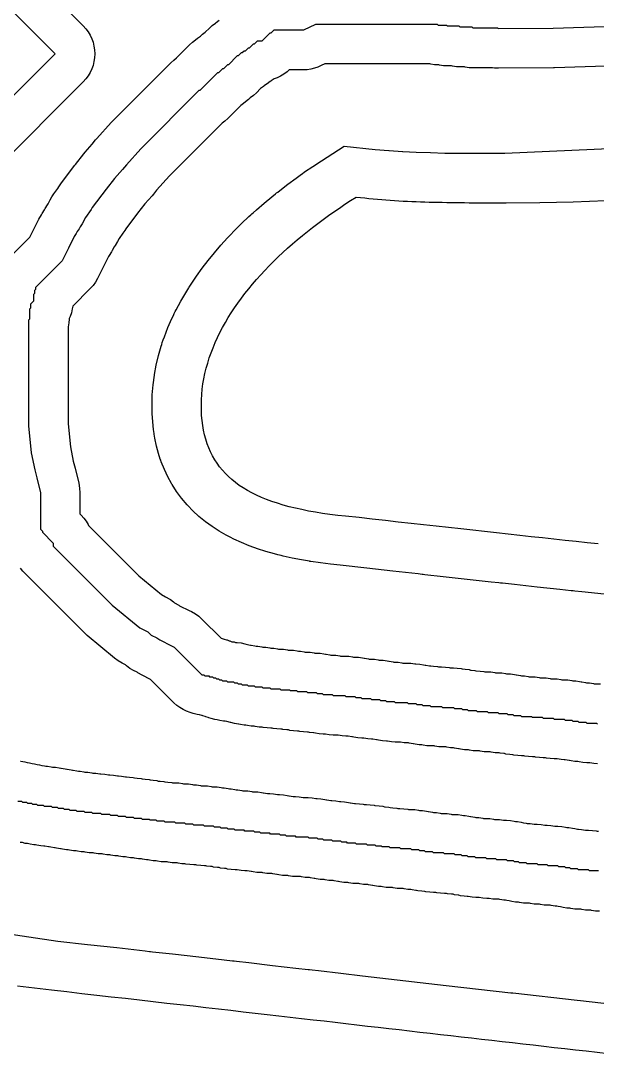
# Model space of a CAD drawing. Header units: millimetres. Extents: x 0 to 1800, y 0 to 406.
# Drawn here: x 1624.6 to 1683, y 34.2 to 138.8 of the extents above; entities that cross this region are included whole.
import ezdxf

# ---------------------------------------------------------------- set-up
doc = ezdxf.new("R2010")
doc.units = ezdxf.units.MM
for name, color, linetype in [('1_LETTERS', 7, 'Continuous'), ('2_BACK_inset_5mm', 7, 'Continuous'), ('CENTERLINE', 7, 'Continuous'), ('GROOVE_8MM', 7, 'Continuous')]:
    doc.layers.add(name, color=color, linetype=linetype)

msp = doc.modelspace()

# ---------------------------------------------------------------- linework, layer by layer
at = {"layer": '1_LETTERS'}
for points in [[(1683.13, 85.78), (1682.01, 85.9), (1680.89, 86.02), (1679.77, 86.14), (1678.63, 86.26), (1677.49, 86.39), (1676.33, 86.51), (1675.17, 86.64), (1674, 86.76), (1672.81, 86.89), (1671.62, 87.03), (1670.41, 87.16), (1669.19, 87.29), (1667.96, 87.43), (1666.71, 87.57), (1665.44, 87.71), (1664.17, 87.85), (1662.87, 87.99), (1661.56, 88.14), (1660.23, 88.29), (1658.89, 88.44), (1657.52, 88.59), (1656.73, 88.67), (1655.95, 88.77), (1655.2, 88.87), (1654.48, 88.99), (1653.78, 89.11), (1653.1, 89.25), (1652.45, 89.39), (1651.82, 89.55), (1651.21, 89.71), (1650.62, 89.89), (1650.06, 90.08), (1649.52, 90.28), (1649.01, 90.49), (1648.51, 90.71), (1648.04, 90.94), (1647.59, 91.19), (1647.16, 91.45), (1646.76, 91.71), (1646.37, 92), (1646.01, 92.29), (1645.67, 92.59), (1645.35, 92.91), (1645.05, 93.24), (1644.77, 93.59), (1644.51, 93.94), (1644.27, 94.31), (1644.05, 94.7), (1643.85, 95.1), (1643.67, 95.51), (1643.51, 95.93), (1643.37, 96.37), (1643.25, 96.82), (1643.15, 97.29), (1643.06, 97.77), (1643, 98.26), (1642.95, 98.77), (1642.93, 99.3), (1642.92, 99.84), (1642.93, 100.37), (1642.96, 100.91), (1643.01, 101.45), (1643.08, 101.98), (1643.17, 102.51), (1643.28, 103.04), (1643.41, 103.57), (1643.56, 104.09), (1643.72, 104.61), (1643.9, 105.13), (1644.1, 105.65), (1644.32, 106.16), (1644.55, 106.68), (1644.8, 107.19), (1645.07, 107.69), (1645.35, 108.19), (1645.64, 108.69), (1645.95, 109.19), (1646.28, 109.68), (1646.62, 110.17), (1646.97, 110.65), (1647.34, 111.14), (1647.72, 111.61), (1648.11, 112.09), (1648.51, 112.56), (1648.93, 113.02), (1649.36, 113.48), (1649.79, 113.94), (1650.24, 114.39), (1650.7, 114.84), (1651.17, 115.28), (1651.65, 115.72), (1652.14, 116.15), (1652.64, 116.58), (1653.15, 117), (1653.66, 117.41), (1654.18, 117.82), (1654.72, 118.23), (1655.25, 118.63), (1655.8, 119.02), (1656.35, 119.41), (1656.91, 119.79), (1657.47, 120.17), (1658.04, 120.54), (1658.61, 120.9), (1659.04, 120.85), (1659.47, 120.81), (1659.9, 120.76), (1660.33, 120.72), (1660.76, 120.68), (1661.19, 120.65), (1661.62, 120.62), (1662.06, 120.58), (1662.49, 120.56), (1662.93, 120.53), (1663.36, 120.5), (1663.8, 120.48), (1664.23, 120.46), (1664.67, 120.44), (1665.11, 120.43), (1665.55, 120.41), (1666, 120.4), (1666.44, 120.39), (1666.88, 120.38), (1667.33, 120.37), (1667.78, 120.36), (1668.23, 120.35), (1668.68, 120.35), (1669.14, 120.34), (1669.59, 120.34), (1670.05, 120.33), (1670.51, 120.33), (1670.97, 120.33), (1671.44, 120.33), (1671.9, 120.33), (1672.37, 120.33), (1672.84, 120.33), (1673.32, 120.33), (1673.79, 120.33), (1677.22, 120.35), (1680.58, 120.42), (1683.89, 120.54)], [(1624.3, 41.04), (1626, 40.82), (1627.73, 40.61), (1629.29, 40.44), (1630.82, 40.26), (1632.32, 40.1), (1633.79, 39.93), (1635.24, 39.77), (1636.66, 39.61), (1638.05, 39.45), (1639.42, 39.29), (1640.76, 39.14), (1642.08, 38.99), (1643.38, 38.84), (1644.66, 38.7), (1645.91, 38.55), (1647.15, 38.41), (1648.37, 38.27), (1649.57, 38.13), (1650.76, 38), (1651.93, 37.86), (1653.08, 37.73), (1654.23, 37.6), (1655.35, 37.47), (1656.47, 37.34), (1657.57, 37.21), (1658.67, 37.09), (1659.75, 36.96), (1660.83, 36.84), (1661.9, 36.72), (1662.96, 36.6), (1664.01, 36.47), (1665.06, 36.35), (1666.11, 36.23), (1667.15, 36.11), (1668.19, 35.99), (1669.23, 35.88), (1670.27, 35.76), (1671.31, 35.64), (1672.35, 35.52), (1673.39, 35.4), (1674.44, 35.28), (1675.49, 35.16), (1676.54, 35.04), (1677.6, 34.93), (1678.67, 34.8), (1679.74, 34.68), (1680.82, 34.56), (1681.91, 34.44), (1683.01, 34.32), (1684.13, 34.19)]]:
    msp.add_lwpolyline(points, dxfattribs=at)
at = {"layer": '2_BACK_inset_5mm'}
for points in [[(1683.71, 80.69), (1681.48, 80.92), (1680.75, 81), (1680.58, 81.02), (1680.4, 81.04), (1679.23, 81.17), (1676.95, 81.41), (1674.63, 81.67), (1673.41, 81.8), (1673.22, 81.82), (1673.05, 81.84), (1672.27, 81.92), (1669.86, 82.19), (1667.41, 82.46), (1665.56, 82.66), (1665.4, 82.68), (1665.29, 82.69), (1664.89, 82.74), (1662.32, 83.02), (1659.68, 83.32), (1656.98, 83.62), (1656, 83.73), (1654.99, 83.85), (1654.01, 84), (1653.92, 84.01), (1653.88, 84.02), (1653.05, 84.16), (1652.12, 84.34), (1651.21, 84.55), (1651.01, 84.6), (1650.84, 84.63), (1650.67, 84.68), (1650.33, 84.77), (1649.46, 85.02), (1648.62, 85.29), (1648.32, 85.39), (1648.24, 85.42), (1647.77, 85.59), (1647, 85.91), (1646.22, 86.26), (1645.84, 86.46), (1645.76, 86.49), (1645.42, 86.68), (1644.72, 87.07), (1644.01, 87.53), (1643.33, 88.03), (1642.67, 88.56), (1642.05, 89.14), (1641.54, 89.66), (1641.47, 89.73), (1640.9, 90.41), (1640.41, 91.08), (1639.95, 91.79), (1639.92, 91.84), (1639.88, 91.9), (1639.52, 92.56), (1639.17, 93.3), (1638.86, 94.08), (1638.8, 94.27), (1638.76, 94.35), (1638.59, 94.92), (1638.38, 95.68), (1638.21, 96.5), (1638.15, 96.88), (1638.13, 96.97), (1638.07, 97.37), (1637.99, 98.15), (1637.93, 98.99), (1637.92, 99.85), (1637.94, 100.86), (1638.03, 101.88), (1638.16, 102.88), (1638.16, 102.89), (1638.16, 102.93), (1638.35, 103.89), (1638.58, 104.85), (1638.85, 105.81), (1638.91, 105.98), (1638.96, 106.18), (1639.06, 106.43), (1639.17, 106.76), (1639.53, 107.68), (1639.93, 108.59), (1640.09, 108.92), (1640.17, 109.12), (1640.28, 109.31), (1640.36, 109.49), (1640.83, 110.36), (1641.33, 111.22), (1641.64, 111.71), (1641.68, 111.78), (1641.88, 112.09), (1642.41, 112.88), (1643, 113.69), (1643.61, 114.48), (1644.24, 115.26), (1644.9, 116.02), (1645.58, 116.77), (1645.64, 116.83), (1645.71, 116.91), (1645.84, 117.04), (1646.28, 117.5), (1647, 118.21), (1647.74, 118.92), (1647.94, 119.09), (1648.04, 119.19), (1648.17, 119.3), (1648.5, 119.6), (1649.27, 120.28), (1650.06, 120.93), (1650.42, 121.22), (1650.54, 121.32), (1650.65, 121.41), (1650.87, 121.58), (1651.69, 122.21), (1652.52, 122.82), (1653.08, 123.22), (1653.14, 123.27), (1653.38, 123.44), (1654.22, 124.01), (1655.08, 124.58), (1657.4, 126.06), (1660.53, 125.73), (1661.91, 125.61), (1661.93, 125.61), (1663.29, 125.52), (1663.32, 125.52), (1664.68, 125.45), (1666.14, 125.4), (1667.59, 125.36), (1667.62, 125.36), (1669.07, 125.34), (1669.13, 125.34), (1670.6, 125.33), (1670.66, 125.33), (1672.17, 125.33), (1672.22, 125.33), (1673.68, 125.33), (1694.02, 126.26)], [(1618.18, 47.07), (1628.38, 45.57), (1631.38, 45.23), (1634.35, 44.9), (1637.22, 44.57), (1637.67, 44.52), (1637.78, 44.51), (1637.97, 44.49), (1639.98, 44.26), (1642.65, 43.96), (1645.22, 43.66), (1646.07, 43.57), (1646.23, 43.55), (1646.47, 43.52), (1647.72, 43.38), (1650.14, 43.1), (1652.5, 42.83), (1653.75, 42.69), (1653.88, 42.67), (1654.15, 42.64), (1654.8, 42.57), (1657.04, 42.31), (1659.24, 42.06), (1661, 41.85), (1667.72, 41.08), (1674.27, 40.33), (1674.49, 40.31), (1681, 39.57), (1681.32, 39.54), (1688.13, 38.78)]]:
    msp.add_lwpolyline(points, dxfattribs=at)
at = {"layer": 'CENTERLINE'}
for points in [[(1610.54, 117.82), (1628.12, 135.4), (1613.65, 149.87)], [(1684.84, 138.17), (1681.67, 138.08), (1678.57, 137.98), (1672.99, 137.94), (1672.94, 137.99), (1670.44, 137.99), (1670.34, 138.09), (1669.14, 138.09), (1669.04, 138.19), (1667.84, 138.19), (1667.74, 138.29), (1666.94, 138.29), (1666.84, 138.39), (1654.47, 138.39), (1653.27, 137.79), (1650.26, 137.79), (1649.96, 137.49), (1649.86, 137.49), (1649.06, 136.69), (1648.56, 136.69), (1648.26, 136.39), (1648.16, 136.39), (1647.76, 135.99), (1647.66, 135.99), (1647.36, 135.69), (1647.26, 135.69), (1647.06, 135.49), (1646.96, 135.49), (1646.66, 135.19), (1646.56, 135.19), (1645.66, 134.29), (1645.56, 134.29), (1645.16, 133.89), (1645.06, 133.89), (1644.66, 133.49), (1644.56, 133.49), (1642.76, 131.69), (1642.66, 131.69), (1636.78, 125.8), (1635.33, 124.18), (1634.93, 123.68), (1634.13, 122.78), (1633.28, 121.71), (1631.87, 119.83), (1631.77, 119.63), (1631.17, 118.83), (1630.85, 118.2), (1630.65, 117.9), (1630.55, 117.7), (1630.35, 117.4), (1630.25, 117.2), (1630.05, 116.9), (1629.46, 115.72), (1629.36, 115.52), (1629.16, 115.12), (1629.06, 114.92), (1628.96, 114.72), (1628.86, 114.52), (1628.83, 114.46), (1626.12, 111.75), (1626.12, 111.55), (1626.02, 111.45), (1626.02, 111.15), (1625.92, 111.05), (1625.92, 110.35), (1625.62, 110.05), (1625.62, 109.65), (1625.52, 109.55), (1625.52, 108.55), (1625.42, 108.45), (1625.42, 97.73), (1625.69, 95.01), (1626.04, 93.27), (1626.24, 92.47), (1626.62, 90.95), (1626.62, 87.26), (1626.82, 87.06), (1626.82, 86.96), (1627.92, 85.86), (1627.92, 85.56), (1633.9, 79.58), (1636.67, 77.28), (1637.51, 76.86), (1637.56, 76.82), (1637.85, 76.54), (1638.41, 76.26), (1638.71, 76.06), (1639.88, 75.47), (1640.15, 75.34), (1642.96, 72.52), (1643.16, 72.52), (1643.26, 72.42), (1643.66, 72.42), (1643.76, 72.32), (1644.06, 72.32), (1644.16, 72.22), (1644.36, 72.22), (1644.46, 72.12), (1644.66, 72.12), (1644.76, 72.02), (1644.96, 72.02), (1645.06, 71.92), (1645.46, 71.92), (1645.56, 71.82), (1646.16, 71.82), (1646.26, 71.72), (1646.56, 71.72), (1646.66, 71.62), (1646.96, 71.62), (1647.06, 71.52), (1647.56, 71.52), (1647.66, 71.42), (1648.26, 71.42), (1648.36, 71.32), (1649.06, 71.32), (1649.16, 71.22), (1649.86, 71.22), (1649.96, 71.12), (1650.86, 71.12), (1650.96, 71.02), (1651.86, 71.02), (1651.96, 70.92), (1652.56, 70.92), (1652.66, 70.82), (1653.56, 70.82), (1653.66, 70.72), (1654.56, 70.72), (1654.66, 70.62), (1655.16, 70.62), (1655.26, 70.52), (1656.16, 70.52), (1656.26, 70.42), (1657.46, 70.42), (1657.56, 70.32), (1658.46, 70.32), (1658.56, 70.22), (1659.06, 70.22), (1659.16, 70.12), (1660.06, 70.12), (1660.16, 70.02), (1660.96, 70.02), (1661.06, 69.92), (1661.56, 69.92), (1661.66, 69.82), (1662.46, 69.82), (1662.56, 69.72), (1663.76, 69.72), (1663.86, 69.62), (1664.66, 69.62), (1664.76, 69.52), (1665.26, 69.52), (1665.36, 69.42), (1666.06, 69.42), (1666.16, 69.32), (1667.26, 69.32), (1667.36, 69.22), (1668.46, 69.22), (1668.56, 69.12), (1669.26, 69.12), (1669.36, 69.02), (1669.86, 69.02), (1669.96, 68.92), (1670.76, 68.92), (1670.86, 68.82), (1671.86, 68.82), (1671.96, 68.72), (1672.96, 68.72), (1673.06, 68.62), (1673.86, 68.62), (1673.96, 68.52), (1674.46, 68.52), (1674.56, 68.42), (1675.26, 68.42), (1675.36, 68.32), (1676.36, 68.32), (1676.46, 68.22), (1677.46, 68.22), (1677.56, 68.12), (1678.56, 68.12), (1678.66, 68.02), (1679.66, 68.02), (1679.76, 67.92), (1680.46, 67.92), (1680.56, 67.82), (1681.06, 67.82), (1681.16, 67.72), (1681.86, 67.72), (1681.96, 67.62), (1682.96, 67.62), (1683.06, 67.52)], [(1683.14, 52.69), (1682.24, 52.69), (1682.14, 52.79), (1681.14, 52.79), (1681.04, 52.89), (1680.34, 52.89), (1680.24, 52.99), (1679.84, 52.99), (1679.74, 53.09), (1679.14, 53.09), (1679.04, 53.19), (1678.04, 53.19), (1677.94, 53.29), (1677.04, 53.29), (1676.94, 53.39), (1675.94, 53.39), (1675.84, 53.49), (1675.14, 53.49), (1675.04, 53.59), (1674.64, 53.59), (1674.54, 53.69), (1673.94, 53.69), (1673.84, 53.79), (1672.84, 53.79), (1672.74, 53.89), (1671.84, 53.89), (1671.74, 53.99), (1670.74, 53.99), (1670.64, 54.09), (1669.94, 54.09), (1669.84, 54.19), (1669.34, 54.19), (1669.24, 54.29), (1668.64, 54.29), (1668.54, 54.39), (1667.54, 54.39), (1667.44, 54.49), (1666.44, 54.49), (1666.34, 54.59), (1665.64, 54.59), (1665.54, 54.69), (1665.04, 54.69), (1664.94, 54.79), (1664.24, 54.79), (1664.14, 54.89), (1663.14, 54.89), (1663.04, 54.99), (1662.04, 54.99), (1661.94, 55.09), (1661.24, 55.09), (1661.14, 55.19), (1660.64, 55.19), (1660.54, 55.29), (1659.74, 55.29), (1659.64, 55.39), (1658.64, 55.39), (1658.54, 55.49), (1657.74, 55.49), (1657.64, 55.59), (1657.14, 55.59), (1657.04, 55.69), (1656.24, 55.69), (1656.14, 55.79), (1655.34, 55.79), (1655.24, 55.89), (1654.74, 55.89), (1654.64, 55.99), (1653.84, 55.99), (1653.74, 56.09), (1652.54, 56.09), (1652.44, 56.19), (1651.54, 56.19), (1651.44, 56.29), (1650.94, 56.29), (1650.84, 56.39), (1649.94, 56.39), (1649.84, 56.49), (1648.94, 56.49), (1648.84, 56.59), (1648.34, 56.59), (1648.24, 56.69), (1647.34, 56.69), (1647.24, 56.79), (1646.34, 56.79), (1646.24, 56.89), (1645.64, 56.89), (1645.54, 56.99), (1644.94, 56.99), (1644.84, 57.09), (1644.24, 57.09), (1644.14, 57.19), (1643.24, 57.19), (1643.14, 57.29), (1642.14, 57.29), (1642.04, 57.39), (1641.34, 57.39), (1641.24, 57.49), (1640.34, 57.49), (1640.24, 57.59), (1639.24, 57.59), (1639.14, 57.69), (1638.44, 57.69), (1638.34, 57.79), (1637.74, 57.79), (1637.64, 57.89), (1636.94, 57.89), (1636.84, 57.99), (1636.14, 57.99), (1636.04, 58.09), (1635.34, 58.09), (1635.24, 58.19), (1634.54, 58.19), (1634.44, 58.29), (1633.74, 58.29), (1633.64, 58.39), (1632.84, 58.39), (1632.74, 58.49), (1631.94, 58.49), (1631.84, 58.59), (1631.14, 58.59), (1631.04, 58.69), (1630.34, 58.69), (1630.24, 58.79), (1629.64, 58.79), (1629.54, 58.89), (1629.04, 58.89), (1628.94, 58.99), (1628.44, 58.99), (1628.34, 59.09), (1627.84, 59.09), (1627.74, 59.19), (1627.04, 59.19), (1626.94, 59.29), (1626.34, 59.29), (1626.24, 59.39), (1625.84, 59.39), (1625.74, 59.49), (1625.34, 59.49), (1625.24, 59.59), (1624.84, 59.59), (1624.74, 59.69), (1624.34, 59.69)]]:
    msp.add_lwpolyline(points, dxfattribs=at)
at = {"layer": 'GROOVE_8MM'}
for points in [[(1616.48, 152.7), (1630.95, 138.23), (1631.21, 137.94), (1631.45, 137.63), (1631.65, 137.29), (1631.82, 136.94), (1631.95, 136.57), (1632.04, 136.19), (1632.1, 135.8), (1632.12, 135.4), (1632.1, 135.01), (1632.04, 134.62), (1631.95, 134.24), (1631.82, 133.87), (1631.65, 133.52), (1631.45, 133.18), (1631.21, 132.87), (1630.95, 132.58), (1613.37, 115)], [(1623.29, 114.57), (1625.55, 116.83), (1625.59, 116.91), (1625.79, 117.31), (1625.89, 117.51), (1626.47, 118.68), (1626.72, 119.11), (1626.8, 119.23), (1627.02, 119.61), (1627.1, 119.73), (1627.32, 120.11), (1627.39, 120.21), (1627.59, 120.62), (1627.77, 120.94), (1627.97, 121.23), (1628.38, 121.78), (1628.47, 121.94), (1628.67, 122.23), (1630.08, 124.11), (1630.16, 124.21), (1631.01, 125.28), (1631.14, 125.44), (1631.87, 126.26), (1632.21, 126.68), (1632.34, 126.84), (1633.79, 128.46), (1633.95, 128.63), (1639.83, 134.51), (1640.12, 134.78), (1640.4, 134.99), (1641.73, 136.31), (1642.02, 136.58), (1642.34, 136.81), (1642.34, 136.81), (1642.52, 136.98), (1642.84, 137.21), (1642.84, 137.21), (1643.02, 137.38), (1643.3, 137.59), (1643.73, 138.01), (1644.02, 138.28), (1644.34, 138.51), (1644.37, 138.53), (1644.42, 138.58), (1644.74, 138.81)], [(1684.96, 134.18), (1681.79, 134.08), (1678.69, 133.99), (1678.6, 133.98), (1673.02, 133.94), (1672.62, 133.96), (1672.42, 133.99), (1670.44, 133.99), (1670.05, 134), (1669.66, 134.06), (1669.57, 134.09), (1669.14, 134.09), (1668.75, 134.1), (1668.36, 134.16), (1668.27, 134.19), (1667.84, 134.19), (1667.45, 134.2), (1667.06, 134.26), (1666.97, 134.29), (1666.94, 134.29), (1666.55, 134.3), (1666.16, 134.36), (1666.07, 134.39), (1655.42, 134.39), (1655.06, 134.21), (1654.72, 134.06), (1654.37, 133.94), (1654.01, 133.85), (1653.64, 133.8), (1653.27, 133.79), (1651.81, 133.79), (1651.6, 133.59), (1651.28, 133.36), (1650.94, 133.16), (1650.59, 132.99), (1650.28, 132.88), (1649.98, 132.66), (1649.95, 132.64), (1649.9, 132.59), (1649.58, 132.36), (1649.42, 132.26), (1649.28, 132.16), (1649.25, 132.14), (1649.2, 132.09), (1648.92, 131.88), (1648.49, 131.46), (1648.2, 131.19), (1647.88, 130.96), (1647.88, 130.96), (1647.7, 130.79), (1647.38, 130.56), (1647.38, 130.56), (1647.2, 130.39), (1646.92, 130.18), (1645.59, 128.86), (1645.3, 128.59), (1645.02, 128.38), (1639.69, 123.06), (1638.39, 121.6), (1638.06, 121.18), (1637.92, 121.02), (1637.19, 120.2), (1636.44, 119.26), (1635.26, 117.68), (1635.17, 117.53), (1634.97, 117.23), (1634.59, 116.72), (1634.43, 116.41), (1634.18, 115.98), (1634.1, 115.86), (1633.88, 115.48), (1633.8, 115.36), (1633.58, 114.98), (1633.52, 114.88), (1633.04, 113.93), (1632.94, 113.73), (1632.74, 113.33), (1632.64, 113.13), (1632.54, 112.93), (1632.44, 112.73), (1632.41, 112.67), (1632.2, 112.3), (1631.95, 111.95), (1631.66, 111.63), (1629.89, 109.85), (1629.84, 109.57), (1629.75, 109.18), (1629.62, 108.81), (1629.52, 108.61), (1629.52, 108.55), (1629.5, 108.15), (1629.44, 107.77), (1629.42, 107.67), (1629.42, 97.93), (1629.65, 95.61), (1629.94, 94.15), (1630.12, 93.44), (1630.5, 91.92), (1630.59, 91.44), (1630.62, 90.95), (1630.62, 88.82), (1630.75, 88.69), (1631.01, 88.4), (1631.25, 88.09), (1631.45, 87.75), (1631.5, 87.64), (1636.6, 82.54), (1638.87, 80.65), (1639.3, 80.43), (1639.73, 80.18), (1639.78, 80.15), (1640.1, 79.91), (1640.17, 79.85), (1640.2, 79.83), (1640.63, 79.58), (1640.72, 79.52), (1641.67, 79.05), (1641.93, 78.92), (1642.31, 78.7), (1642.65, 78.45), (1642.97, 78.17), (1644.91, 76.23), (1645.22, 76.15), (1645.45, 76.07), (1645.52, 76.05), (1645.75, 75.97), (1645.82, 75.95), (1646.02, 75.88), (1646.24, 75.85), (1646.37, 75.81), (1646.55, 75.81), (1646.94, 75.75), (1647.32, 75.65), (1647.33, 75.65), (1647.34, 75.65), (1647.72, 75.55), (1647.73, 75.55), (1647.74, 75.55), (1647.9, 75.51), (1647.95, 75.51), (1648.34, 75.45), (1648.47, 75.41), (1648.65, 75.41), (1649.04, 75.35), (1649.15, 75.32), (1649.45, 75.31), (1649.84, 75.25), (1649.95, 75.22), (1650.25, 75.21), (1650.64, 75.15), (1650.73, 75.12), (1650.86, 75.12), (1651.25, 75.11), (1651.64, 75.05), (1651.73, 75.02), (1651.86, 75.02), (1652.25, 75.01), (1652.64, 74.95), (1652.77, 74.91), (1652.95, 74.91), (1653.34, 74.85), (1653.43, 74.82), (1653.56, 74.82), (1653.95, 74.81), (1654.34, 74.75), (1654.43, 74.72), (1654.56, 74.72), (1654.95, 74.71), (1655.34, 74.65), (1655.5, 74.61), (1655.55, 74.61), (1655.94, 74.55), (1656.03, 74.52), (1656.16, 74.52), (1656.55, 74.51), (1656.94, 74.45), (1657.03, 74.42), (1657.46, 74.42), (1657.85, 74.41), (1658.24, 74.35), (1658.33, 74.32), (1658.46, 74.32), (1658.85, 74.31), (1659.24, 74.25), (1659.4, 74.21), (1659.45, 74.21), (1659.84, 74.15), (1659.93, 74.12), (1660.06, 74.12), (1660.45, 74.11), (1660.84, 74.05), (1660.93, 74.02), (1660.96, 74.02), (1661.35, 74.01), (1661.74, 73.95), (1661.9, 73.91), (1661.95, 73.91), (1662.34, 73.85), (1662.43, 73.82), (1662.46, 73.82), (1662.85, 73.81), (1663.24, 73.75), (1663.33, 73.72), (1663.76, 73.72), (1664.15, 73.71), (1664.54, 73.65), (1664.63, 73.62), (1664.66, 73.62), (1665.05, 73.61), (1665.44, 73.55), (1665.6, 73.51), (1665.65, 73.51), (1666.04, 73.45), (1666.15, 73.42), (1666.45, 73.41), (1666.84, 73.35), (1666.93, 73.32), (1667.26, 73.32), (1667.65, 73.31), (1668.04, 73.25), (1668.13, 73.22), (1668.46, 73.22), (1668.85, 73.21), (1669.24, 73.15), (1669.35, 73.12), (1669.65, 73.11), (1670.04, 73.05), (1670.2, 73.01), (1670.25, 73.01), (1670.64, 72.95), (1670.73, 72.92), (1670.76, 72.92), (1671.15, 72.91), (1671.54, 72.85), (1671.63, 72.82), (1671.86, 72.82), (1672.25, 72.81), (1672.64, 72.75), (1672.73, 72.72), (1672.96, 72.72), (1673.35, 72.71), (1673.74, 72.65), (1673.83, 72.62), (1673.86, 72.62), (1674.25, 72.61), (1674.64, 72.55), (1674.8, 72.51), (1674.85, 72.51), (1675.24, 72.45), (1675.35, 72.42), (1675.65, 72.41), (1676.04, 72.35), (1676.13, 72.32), (1676.36, 72.32), (1676.75, 72.31), (1677.14, 72.25), (1677.23, 72.22), (1677.46, 72.22), (1677.85, 72.21), (1678.24, 72.15), (1678.33, 72.12), (1678.56, 72.12), (1678.95, 72.11), (1679.34, 72.05), (1679.43, 72.02), (1679.66, 72.02), (1680.05, 72.01), (1680.44, 71.95), (1680.55, 71.92), (1680.85, 71.91), (1681.24, 71.85), (1681.4, 71.81), (1681.45, 71.81), (1681.84, 71.75), (1681.95, 71.72), (1682.25, 71.71), (1682.64, 71.65), (1682.73, 71.62), (1682.96, 71.62), (1683.35, 71.61)], [(1683.06, 63.52), (1682.67, 63.54), (1682.28, 63.6), (1682.19, 63.62), (1681.96, 63.62), (1681.57, 63.64), (1681.18, 63.7), (1681.07, 63.73), (1680.77, 63.74), (1680.38, 63.8), (1680.22, 63.84), (1680.17, 63.84), (1679.78, 63.9), (1679.67, 63.93), (1679.37, 63.94), (1678.98, 64), (1678.89, 64.02), (1678.66, 64.02), (1678.27, 64.04), (1677.88, 64.1), (1677.79, 64.12), (1677.56, 64.12), (1677.17, 64.14), (1676.78, 64.2), (1676.69, 64.22), (1676.46, 64.22), (1676.07, 64.24), (1675.68, 64.3), (1675.59, 64.32), (1675.36, 64.32), (1674.97, 64.34), (1674.58, 64.4), (1674.47, 64.43), (1674.17, 64.44), (1673.78, 64.5), (1673.62, 64.54), (1673.57, 64.54), (1673.18, 64.6), (1673.09, 64.62), (1673.06, 64.62), (1672.67, 64.64), (1672.28, 64.7), (1672.19, 64.72), (1671.96, 64.72), (1671.57, 64.74), (1671.18, 64.8), (1671.09, 64.82), (1670.86, 64.82), (1670.47, 64.84), (1670.08, 64.9), (1669.99, 64.92), (1669.96, 64.92), (1669.57, 64.94), (1669.18, 65), (1669.02, 65.04), (1668.97, 65.04), (1668.58, 65.1), (1668.47, 65.13), (1668.17, 65.14), (1667.78, 65.2), (1667.69, 65.22), (1667.36, 65.22), (1666.97, 65.24), (1666.58, 65.3), (1666.49, 65.32), (1666.16, 65.32), (1665.77, 65.34), (1665.38, 65.4), (1665.27, 65.43), (1664.97, 65.44), (1664.58, 65.5), (1664.42, 65.54), (1664.37, 65.54), (1663.98, 65.6), (1663.89, 65.62), (1663.86, 65.62), (1663.47, 65.64), (1663.08, 65.7), (1662.99, 65.72), (1662.56, 65.72), (1662.17, 65.74), (1661.78, 65.8), (1661.69, 65.82), (1661.66, 65.82), (1661.27, 65.84), (1660.88, 65.9), (1660.72, 65.94), (1660.67, 65.94), (1660.28, 66), (1660.19, 66.02), (1660.16, 66.02), (1659.77, 66.04), (1659.38, 66.1), (1659.29, 66.12), (1659.16, 66.12), (1658.77, 66.14), (1658.38, 66.2), (1658.22, 66.24), (1658.17, 66.24), (1657.78, 66.3), (1657.69, 66.32), (1657.56, 66.32), (1657.17, 66.34), (1656.78, 66.4), (1656.69, 66.42), (1656.26, 66.42), (1655.87, 66.44), (1655.48, 66.5), (1655.39, 66.52), (1655.26, 66.52), (1654.87, 66.54), (1654.48, 66.6), (1654.32, 66.64), (1654.27, 66.64), (1653.88, 66.7), (1653.79, 66.72), (1653.66, 66.72), (1653.27, 66.74), (1652.88, 66.8), (1652.79, 66.82), (1652.66, 66.82), (1652.27, 66.84), (1651.88, 66.9), (1651.74, 66.94), (1651.57, 66.94), (1651.18, 67), (1651.09, 67.02), (1650.96, 67.02), (1650.57, 67.04), (1650.18, 67.1), (1650.09, 67.12), (1649.96, 67.12), (1649.57, 67.14), (1649.18, 67.2), (1649.07, 67.23), (1648.77, 67.24), (1648.38, 67.3), (1648.27, 67.33), (1647.97, 67.34), (1647.58, 67.4), (1647.44, 67.44), (1647.27, 67.44), (1646.88, 67.5), (1646.72, 67.54), (1646.67, 67.54), (1646.28, 67.6), (1645.9, 67.7), (1645.89, 67.7), (1645.88, 67.7), (1645.5, 67.8), (1645.49, 67.8), (1645.48, 67.8), (1645.34, 67.84), (1645.17, 67.84), (1644.78, 67.9), (1644.53, 67.96), (1644.28, 68), (1643.9, 68.1), (1643.67, 68.18), (1643.6, 68.2), (1643.37, 68.28), (1643.3, 68.3), (1643.07, 68.38), (1643, 68.4), (1642.99, 68.4), (1642.98, 68.4), (1642.73, 68.46), (1642.48, 68.5), (1642.1, 68.6), (1641.87, 68.68), (1641.8, 68.7), (1641.43, 68.83), (1641.07, 69), (1640.74, 69.2), (1640.42, 69.43), (1640.13, 69.7), (1637.78, 72.05), (1636.92, 72.48), (1636.49, 72.73), (1636.4, 72.79), (1636.06, 72.96), (1635.68, 73.17), (1635.34, 73.42), (1635.22, 73.53), (1634.88, 73.7), (1634.48, 73.93), (1634.11, 74.2), (1631.34, 76.51), (1631.07, 76.76), (1625.09, 82.74), (1624.83, 83.03), (1624.59, 83.34)], [(1624.58, 63.77), (1624.63, 63.77), (1625.02, 63.71), (1625.27, 63.65), (1625.52, 63.61), (1625.77, 63.55), (1626.02, 63.51), (1626.27, 63.45), (1626.52, 63.41), (1626.77, 63.35), (1627.02, 63.31), (1627.16, 63.27), (1627.33, 63.27), (1627.72, 63.21), (1627.83, 63.18), (1628.13, 63.17), (1628.52, 63.11), (1628.68, 63.07), (1628.73, 63.07), (1629.12, 63.01), (1629.28, 62.97), (1629.33, 62.97), (1629.72, 62.91), (1629.88, 62.87), (1629.93, 62.87), (1630.32, 62.81), (1630.46, 62.77), (1630.63, 62.77), (1631.02, 62.71), (1631.13, 62.68), (1631.43, 62.67), (1631.82, 62.61), (1631.93, 62.58), (1632.23, 62.57), (1632.62, 62.51), (1632.71, 62.49), (1632.74, 62.49), (1633.13, 62.47), (1633.52, 62.41), (1633.61, 62.39), (1633.64, 62.39), (1634.03, 62.37), (1634.42, 62.31), (1634.53, 62.28), (1634.83, 62.27), (1635.22, 62.21), (1635.33, 62.18), (1635.63, 62.17), (1636.02, 62.11), (1636.13, 62.08), (1636.43, 62.07), (1636.82, 62.01), (1636.93, 61.98), (1637.23, 61.97), (1637.62, 61.91), (1637.73, 61.88), (1638.03, 61.87), (1638.42, 61.81), (1638.56, 61.77), (1638.73, 61.77), (1639.12, 61.71), (1639.23, 61.68), (1639.53, 61.67), (1639.92, 61.61), (1640.01, 61.59), (1640.24, 61.59), (1640.63, 61.57), (1641.02, 61.51), (1641.11, 61.49), (1641.24, 61.49), (1641.63, 61.47), (1642.02, 61.41), (1642.13, 61.38), (1642.43, 61.37), (1642.82, 61.31), (1642.91, 61.29), (1643.14, 61.29), (1643.53, 61.27), (1643.92, 61.21), (1644.01, 61.19), (1644.14, 61.19), (1644.53, 61.17), (1644.92, 61.11), (1645.06, 61.07), (1645.23, 61.07), (1645.62, 61.01), (1645.76, 60.97), (1645.93, 60.97), (1646.32, 60.91), (1646.46, 60.87), (1646.63, 60.87), (1647.02, 60.81), (1647.11, 60.79), (1647.24, 60.79), (1647.63, 60.77), (1648.02, 60.71), (1648.11, 60.69), (1648.24, 60.69), (1648.63, 60.67), (1649.02, 60.61), (1649.18, 60.57), (1649.23, 60.57), (1649.62, 60.51), (1649.71, 60.49), (1649.84, 60.49), (1650.23, 60.47), (1650.62, 60.41), (1650.71, 60.39), (1650.84, 60.39), (1651.23, 60.37), (1651.62, 60.31), (1651.78, 60.27), (1651.83, 60.27), (1652.22, 60.21), (1652.31, 60.19), (1652.44, 60.19), (1652.83, 60.17), (1653.22, 60.11), (1653.31, 60.09), (1653.74, 60.09), (1654.13, 60.07), (1654.52, 60.01), (1654.61, 59.99), (1654.64, 59.99), (1655.03, 59.97), (1655.42, 59.91), (1655.58, 59.87), (1655.63, 59.87), (1656.02, 59.81), (1656.11, 59.79), (1656.14, 59.79), (1656.53, 59.77), (1656.92, 59.71), (1657.01, 59.69), (1657.04, 59.69), (1657.43, 59.67), (1657.82, 59.61), (1657.98, 59.57), (1658.03, 59.57), (1658.42, 59.51), (1658.51, 59.49), (1658.54, 59.49), (1658.93, 59.47), (1659.32, 59.41), (1659.41, 59.39), (1659.64, 59.39), (1660.03, 59.37), (1660.42, 59.31), (1660.51, 59.29), (1660.54, 59.29), (1660.93, 59.27), (1661.32, 59.21), (1661.48, 59.17), (1661.53, 59.17), (1661.92, 59.11), (1662.03, 59.08), (1662.33, 59.07), (1662.72, 59.01), (1662.81, 58.99), (1663.04, 58.99), (1663.43, 58.97), (1663.82, 58.91), (1663.91, 58.89), (1664.14, 58.89), (1664.53, 58.87), (1664.92, 58.81), (1665.03, 58.78), (1665.33, 58.77), (1665.72, 58.71), (1665.88, 58.67), (1665.93, 58.67), (1666.32, 58.61), (1666.43, 58.58), (1666.73, 58.57), (1667.12, 58.51), (1667.21, 58.49), (1667.44, 58.49), (1667.83, 58.47), (1668.22, 58.41), (1668.31, 58.39), (1668.54, 58.39), (1668.93, 58.37), (1669.32, 58.31), (1669.46, 58.27), (1669.63, 58.27), (1670.02, 58.21), (1670.18, 58.17), (1670.23, 58.17), (1670.62, 58.11), (1670.73, 58.08), (1671.03, 58.07), (1671.42, 58.01), (1671.51, 57.99), (1671.74, 57.99), (1672.13, 57.97), (1672.52, 57.91), (1672.61, 57.89), (1672.74, 57.89), (1673.13, 57.87), (1673.52, 57.81), (1673.61, 57.79), (1673.84, 57.79), (1674.23, 57.77), (1674.62, 57.71), (1674.76, 57.67), (1674.93, 57.67), (1675.32, 57.61), (1675.57, 57.55), (1675.82, 57.51), (1675.93, 57.48), (1676.23, 57.47), (1676.62, 57.41), (1676.71, 57.39), (1676.94, 57.39), (1677.33, 57.37), (1677.72, 57.31), (1677.81, 57.29), (1677.94, 57.29), (1678.33, 57.27), (1678.72, 57.21), (1678.81, 57.19), (1679.04, 57.19), (1679.43, 57.17), (1679.82, 57.11), (1679.96, 57.07), (1680.13, 57.07), (1680.52, 57.01), (1680.77, 56.95), (1681.02, 56.91), (1681.13, 56.88), (1681.43, 56.87), (1681.82, 56.81), (1681.91, 56.79), (1682.14, 56.79), (1682.53, 56.77), (1682.92, 56.71), (1683.01, 56.69), (1683.14, 56.69)], [(1683.24, 48.59), (1682.85, 48.6), (1682.46, 48.66), (1682.37, 48.69), (1682.24, 48.69), (1681.85, 48.7), (1681.46, 48.76), (1681.37, 48.79), (1681.14, 48.79), (1680.75, 48.8), (1680.36, 48.86), (1680.25, 48.89), (1679.95, 48.9), (1679.56, 48.96), (1679.31, 49.03), (1679.06, 49.06), (1678.93, 49.1), (1678.75, 49.1), (1678.36, 49.16), (1678.27, 49.19), (1678.04, 49.19), (1677.65, 49.2), (1677.26, 49.26), (1677.17, 49.29), (1677.04, 49.29), (1676.65, 49.3), (1676.26, 49.36), (1676.17, 49.39), (1675.94, 49.39), (1675.55, 49.4), (1675.16, 49.46), (1675.05, 49.49), (1674.75, 49.5), (1674.36, 49.56), (1674.11, 49.63), (1673.86, 49.66), (1673.73, 49.7), (1673.55, 49.7), (1673.16, 49.76), (1673.07, 49.79), (1672.84, 49.79), (1672.45, 49.8), (1672.06, 49.86), (1671.97, 49.89), (1671.84, 49.89), (1671.45, 49.9), (1671.06, 49.96), (1670.97, 49.99), (1670.74, 49.99), (1670.35, 50), (1669.96, 50.06), (1669.85, 50.09), (1669.55, 50.1), (1669.16, 50.16), (1669, 50.2), (1668.95, 50.2), (1668.56, 50.26), (1668.43, 50.3), (1668.25, 50.3), (1667.86, 50.36), (1667.77, 50.39), (1667.54, 50.39), (1667.15, 50.4), (1666.76, 50.46), (1666.67, 50.49), (1666.44, 50.49), (1666.05, 50.5), (1665.66, 50.56), (1665.55, 50.59), (1665.25, 50.6), (1664.86, 50.66), (1664.7, 50.7), (1664.65, 50.7), (1664.26, 50.76), (1664.15, 50.79), (1663.85, 50.8), (1663.46, 50.86), (1663.37, 50.89), (1663.14, 50.89), (1662.75, 50.9), (1662.36, 50.96), (1662.27, 50.99), (1662.04, 50.99), (1661.65, 51), (1661.26, 51.06), (1661.15, 51.09), (1660.85, 51.1), (1660.46, 51.16), (1660.3, 51.2), (1660.25, 51.2), (1659.86, 51.26), (1659.77, 51.29), (1659.74, 51.29), (1659.35, 51.3), (1658.96, 51.36), (1658.87, 51.39), (1658.64, 51.39), (1658.25, 51.4), (1657.86, 51.46), (1657.77, 51.49), (1657.74, 51.49), (1657.35, 51.5), (1656.96, 51.56), (1656.8, 51.6), (1656.75, 51.6), (1656.36, 51.66), (1656.27, 51.69), (1656.24, 51.69), (1655.85, 51.7), (1655.46, 51.76), (1655.37, 51.79), (1655.34, 51.79), (1654.95, 51.8), (1654.56, 51.86), (1654.4, 51.9), (1654.35, 51.9), (1653.96, 51.96), (1653.87, 51.99), (1653.84, 51.99), (1653.45, 52), (1653.06, 52.06), (1652.97, 52.09), (1652.54, 52.09), (1652.15, 52.1), (1651.76, 52.16), (1651.67, 52.19), (1651.54, 52.19), (1651.15, 52.2), (1650.76, 52.26), (1650.6, 52.3), (1650.55, 52.3), (1650.16, 52.36), (1650.07, 52.39), (1649.94, 52.39), (1649.55, 52.4), (1649.16, 52.46), (1649.07, 52.49), (1648.94, 52.49), (1648.55, 52.5), (1648.16, 52.56), (1648, 52.6), (1647.95, 52.6), (1647.56, 52.66), (1647.47, 52.69), (1647.34, 52.69), (1646.95, 52.7), (1646.56, 52.76), (1646.47, 52.79), (1646.34, 52.79), (1645.95, 52.8), (1645.56, 52.86), (1645.43, 52.9), (1645.25, 52.9), (1644.86, 52.96), (1644.73, 53), (1644.55, 53), (1644.16, 53.06), (1644.03, 53.1), (1643.85, 53.1), (1643.46, 53.16), (1643.37, 53.19), (1643.24, 53.19), (1642.85, 53.2), (1642.46, 53.26), (1642.37, 53.29), (1642.14, 53.29), (1641.75, 53.3), (1641.36, 53.36), (1641.25, 53.39), (1640.95, 53.4), (1640.56, 53.46), (1640.47, 53.49), (1640.34, 53.49), (1639.95, 53.5), (1639.56, 53.56), (1639.47, 53.59), (1639.24, 53.59), (1638.85, 53.6), (1638.46, 53.66), (1638.35, 53.69), (1638.05, 53.7), (1637.66, 53.76), (1637.53, 53.8), (1637.35, 53.8), (1636.96, 53.86), (1636.85, 53.89), (1636.55, 53.9), (1636.16, 53.96), (1636.05, 53.99), (1635.75, 54), (1635.36, 54.06), (1635.25, 54.09), (1634.95, 54.1), (1634.56, 54.16), (1634.45, 54.19), (1634.15, 54.2), (1633.76, 54.26), (1633.65, 54.29), (1633.35, 54.3), (1632.96, 54.36), (1632.87, 54.39), (1632.84, 54.39), (1632.45, 54.4), (1632.06, 54.46), (1631.97, 54.49), (1631.94, 54.49), (1631.55, 54.5), (1631.16, 54.56), (1631.05, 54.59), (1630.75, 54.6), (1630.36, 54.66), (1630.25, 54.69), (1629.95, 54.7), (1629.56, 54.76), (1629.43, 54.8), (1629.25, 54.8), (1628.86, 54.86), (1628.7, 54.9), (1628.65, 54.9), (1628.26, 54.96), (1628.1, 55), (1628.05, 55), (1627.66, 55.06), (1627.5, 55.1), (1627.45, 55.1), (1627.06, 55.16), (1626.95, 55.19), (1626.65, 55.2), (1626.26, 55.26), (1626.13, 55.3), (1625.95, 55.3), (1625.56, 55.36), (1625.31, 55.43), (1625.06, 55.46), (1624.81, 55.53), (1624.56, 55.56)]]:
    msp.add_lwpolyline(points, dxfattribs=at)

doc.saveas('drawing.dxf')
